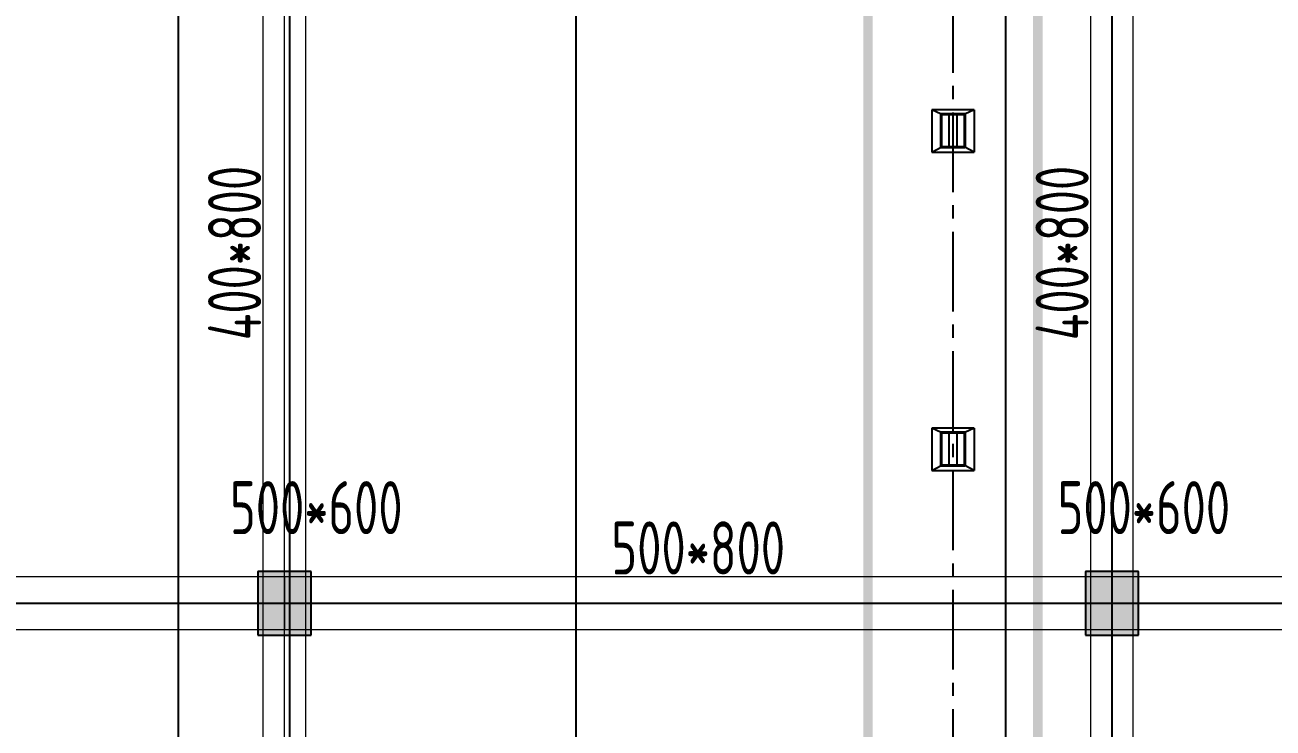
# Model space of a CAD drawing. Extents: x 369444 to 684549, y -549309 to 575337.
# Drawn here: x 504279 to 516042, y 410380 to 417007 of the extents above; entities that cross this region are included whole.
import ezdxf

# ---------------------------------------------------------------- set-up
doc = ezdxf.new("R2010")
doc.units = 0
doc.header["$LTSCALE"] = 1000
doc.header["$MEASUREMENT"] = 0
doc.linetypes.add('CENTER2', pattern=[1.125, 0.75, -0.125, 0.125, -0.125])
for name, color, linetype, lineweight, true_color in [('-1-0-1', 7, 'Continuous', 0, 0xc0c0c0), ('-1-1-2', 7, 'Continuous', 0, 0xc0c0c0), ('-2-0-1', 1, 'Continuous', 0, 0xff0000), ('-2-1-2', 9, 'Continuous', 0, 0x808080), ('11-6-1', 2, 'Continuous', 0, 0xffff00), ('11-6-2', 2, 'Continuous', 0, 0xffff00), ('11-6-5', 2, 'Continuous', 0, 0xffff00), ('12-6-1', 4, 'Continuous', 0, 0x00ffff), ('12-6-2', 4, 'Continuous', 0, 0x00ffff), ('12-6-5', 4, 'Continuous', 0, 0x00ffff)]:
    doc.layers.add(name, color=color, linetype=linetype, lineweight=lineweight, true_color=true_color)
for name, color, linetype in [('A-WALL-HATCH', 8, 'Continuous'), ('COLUMN', 9, 'Continuous'), ('DOTE', 1, 'Continuous'), ('DUCT-排烟中心线', 5, 'CENTER2'), ('DUCT-排烟管', 2, 'Continuous'), ('风管标注', 3, 'Continuous')]:
    doc.layers.add(name, color=color, linetype=linetype)
doc.styles.add('yjkcad', font='yjkeng.shx', dxfattribs={"width": 0.7, "height": 250, "bigfont": 'yjkchn.shx'})

# ---------------------------------------------------------------- blocks, each defined once
blk = doc.blocks.new('N-风管')
at = {"color": 0}
for p, q in [((38489348869.466339, 3905510640, 2600), (38489348780.577454, 3905510680, 2600)), ((38489348780.577454, 3905510680, 2600), (38489348780.577454, 3905510280, 2600)), ((38489349180.577454, 3905510680, 2600), (38489348780.577454, 3905510680, 2600)), ((38489348943.540413, 3905510640, 2600), (38489348943.540413, 3905510328, 2600)), ((38489349017.614487, 3905510640, 2600), (38489349017.614487, 3905510328, 2600)), ((38489349180.577454, 3905510680, 2600), (38489349091.688568, 3905510640, 2600)), ((38489348780.577454, 3905510280, 2600), (38489348869.466339, 3905510328, 2600)), ((38489348780.577454, 3905510280, 2600), (38489349180.577454, 3905510280, 2600)), ((38489349180.577454, 3905510280, 2600), (38489349091.688568, 3905510328, 2600)), ((38489348869.466339, 3905507640, 2600), (38489348780.577454, 3905507680, 2600)), ((38489348780.577454, 3905507680, 2600), (38489348780.577454, 3905507280, 2600)), ((38489349180.577454, 3905507680, 2600), (38489348780.577454, 3905507680, 2600)), ((38489348943.540413, 3905507640, 2600), (38489348943.540413, 3905507328, 2600)), ((38489349017.614487, 3905507640, 2600), (38489349017.614487, 3905507328, 2600)), ((38489349180.577454, 3905507680, 2600), (38489349091.688568, 3905507640, 2600)), ((38489348780.577454, 3905507280, 2600), (38489348869.466339, 3905507328, 2600)), ((38489348780.577454, 3905507280, 2600), (38489349180.577454, 3905507280, 2600)), ((38489349180.577454, 3905507280, 2600), (38489349091.688568, 3905507328, 2600))]:
    blk.add_line(p, q, dxfattribs=at)
at = {"color": 0, "lineweight": 40}
for p, q in [((38489349091.688568, 3905510640, 2600), (38489348869.466339, 3905510640, 2600)), ((38489348869.466339, 3905510328, 2600), (38489348869.466339, 3905510640, 2600)), ((38489349091.688568, 3905510328, 2600), (38489349091.688568, 3905510640, 2600)), ((38489348869.466339, 3905510328, 2600), (38489349091.688568, 3905510328, 2600)), ((38489349091.688568, 3905507640, 2600), (38489348869.466339, 3905507640, 2600)), ((38489348869.466339, 3905507328, 2600), (38489348869.466339, 3905507640, 2600)), ((38489349091.688568, 3905507328, 2600), (38489349091.688568, 3905507640, 2600)), ((38489348869.466339, 3905507328, 2600), (38489349091.688568, 3905507328, 2600))]:
    blk.add_line(p, q, dxfattribs=at)
at = {"color": 0, "linetype": 'Continuous'}
for p, q in [((38489349180.577454, 3905510680, 2600), (38489349180.577454, 3905510280, 2600)), ((38489349180.577454, 3905507680, 2600), (38489349180.577454, 3905507280, 2600))]:
    blk.add_line(p, q, dxfattribs=at)
at = {"layer": 'DUCT-排烟中心线', "color": 0}
blk.add_line((38489348980.577454, 3905514030.5), (38489348980.577454, 3905500645.950385), dxfattribs=at)
at = {"layer": 'DUCT-排烟管', "color": 0, "const_width": 90}
for points in [[(38489348180.577454, 3905514030.5), (38489348180.577454, 3905500645.950385)], [(38489349780.577454, 3905500645.950385), (38489349780.577454, 3905514030.5)]]:
    blk.add_lwpolyline(points, dxfattribs=at)

msp = doc.modelspace()

# ---------------------------------------------------------------- hatches: boundary and pattern name
at = {"layer": 'A-WALL-HATCH'}
for points in [[(506974.7, 411256.6), (506974.7, 411856.6), (506474.7, 411856.6), (506474.7, 411256.6)], [(514774.7, 411256.6), (514774.7, 411856.6), (514274.7, 411856.6), (514274.7, 411256.6)]]:
    msp.add_hatch(color=256, dxfattribs=at).paths.add_polyline_path(points)

# ---------------------------------------------------------------- linework, layer by layer
at = {"layer": '-1-0-1', "color": 0}
for p in [(506724.3, 411557.1, -3600), (514524.3, 411557.1, -3600)]:
    msp.add_point(p, dxfattribs=at)
at = {"layer": '-1-1-2', "color": 0}
for p, q in [((506724.3, 411557.1, -3600), (506724.3, 411557.1)), ((514524.3, 411557.1, -3600), (514524.3, 411557.1))]:
    msp.add_line(p, q, dxfattribs=at)
at = {"layer": '-2-0-1', "color": 0}
for p, q in [((506724.3, 411557.1, -3600), (506724.3, 418157.1, -3600)), ((514524.3, 411557.1, -3600), (514524.3, 418157.1, -3600)), ((498574.3, 411557.1, -3600), (506724.3, 411557.1, -3600)), ((506724.3, 411557.1, -3600), (514524.3, 411557.1, -3600)), ((506724.3, 406757.1, -3600), (506724.3, 411557.1, -3600)), ((514524.3, 406757.1, -3600), (514524.3, 411557.1, -3600)), ((514524.3, 411557.1, -3600), (522324.3, 411557.1, -3600))]:
    msp.add_line(p, q, dxfattribs=at)
at = {"layer": '-2-1-2', "color": 0}
for p, q in [((506724.3, 411557.1), (506724.3, 418157.1)), ((514524.3, 411557.1), (514524.3, 418157.1)), ((498574.3, 411557.1), (506724.3, 411557.1)), ((506724.3, 411557.1), (514524.3, 411557.1)), ((506724.3, 406757.1), (506724.3, 411557.1)), ((514524.3, 406757.1), (514524.3, 411557.1)), ((514524.3, 411557.1), (522324.3, 411557.1))]:
    msp.add_line(p, q, dxfattribs=at)
at = {"layer": '11-6-1', "color": 0}
for p, q in [((506474.3, 411857.1), (506474.3, 411257.1)), ((506974.3, 411857.1), (506474.3, 411857.1)), ((506474.3, 411857.1, -3600), (506474.3, 411257.1, -3600)), ((506974.3, 411857.1, -3600), (506474.3, 411857.1, -3600)), ((506474.3, 411857.1, -3600), (506474.3, 411857.1)), ((506974.3, 411257.1), (506974.3, 411857.1)), ((506974.3, 411257.1, -3600), (506974.3, 411857.1, -3600)), ((506974.3, 411857.1, -3600), (506974.3, 411857.1)), ((514274.3, 411857.1), (514274.3, 411257.1)), ((514774.3, 411857.1), (514274.3, 411857.1)), ((514274.3, 411857.1, -3600), (514274.3, 411257.1, -3600)), ((514774.3, 411857.1, -3600), (514274.3, 411857.1, -3600)), ((514274.3, 411857.1, -3600), (514274.3, 411857.1)), ((514774.3, 411257.1), (514774.3, 411857.1)), ((514774.3, 411257.1, -3600), (514774.3, 411857.1, -3600)), ((514774.3, 411857.1, -3600), (514774.3, 411857.1)), ((506474.3, 411257.1), (506974.3, 411257.1)), ((506474.3, 411257.1, -3600), (506974.3, 411257.1, -3600)), ((506474.3, 411257.1, -3600), (506474.3, 411257.1)), ((506974.3, 411257.1, -3600), (506974.3, 411257.1)), ((514274.3, 411257.1), (514774.3, 411257.1)), ((514274.3, 411257.1, -3600), (514774.3, 411257.1, -3600)), ((514274.3, 411257.1, -3600), (514274.3, 411257.1)), ((514774.3, 411257.1, -3600), (514774.3, 411257.1))]:
    msp.add_line(p, q, dxfattribs=at)
at = {"layer": '11-6-2', "color": 0}
for p, q in [((506724.3, 411557.1, -3600), (506724.3, 411557.1)), ((514524.3, 411557.1, -3600), (514524.3, 411557.1))]:
    msp.add_line(p, q, dxfattribs=at)
at = {"layer": '12-6-1', "color": 0}
for p, q in [((506524.3, 411557.1, -5100), (506524.3, 418157.1, -5100)), ((506524.3, 411557.1, -5900), (506524.3, 418157.1, -5900)), ((506924.3, 411557.1, -5100), (506924.3, 418157.1, -5100)), ((506924.3, 411557.1, -5900), (506924.3, 418157.1, -5900)), ((514324.3, 411557.1, -5100), (514324.3, 418157.1, -5100)), ((514324.3, 411557.1, -5900), (514324.3, 418157.1, -5900)), ((514724.3, 411557.1, -5100), (514724.3, 418157.1, -5100)), ((514724.3, 411557.1, -5900), (514724.3, 418157.1, -5900)), ((498574.3, 411807.1), (506724.3, 411807.1)), ((498574.3, 411807.1, -800), (506724.3, 411807.1, -800)), ((506724.3, 411807.1), (506724.3, 411307.1)), ((506724.3, 411807.1, -800), (506724.3, 411807.1)), ((506724.3, 411307.1, -800), (506724.3, 411807.1, -800)), ((506724.3, 411807.1), (514524.3, 411807.1)), ((506724.3, 411807.1, -800), (514524.3, 411807.1, -800)), ((506724.3, 411807.1), (506724.3, 411307.1)), ((506724.3, 411807.1, -800), (506724.3, 411807.1)), ((506724.3, 411307.1, -800), (506724.3, 411807.1, -800)), ((514524.3, 411807.1), (514524.3, 411307.1)), ((514524.3, 411807.1, -800), (514524.3, 411807.1)), ((514524.3, 411307.1, -800), (514524.3, 411807.1, -800)), ((514524.3, 411807.1), (522324.3, 411807.1)), ((514524.3, 411807.1, -800), (522324.3, 411807.1, -800)), ((514524.3, 411807.1), (514524.3, 411307.1)), ((514524.3, 411807.1, -800), (514524.3, 411807.1)), ((514524.3, 411307.1, -800), (514524.3, 411807.1, -800)), ((506524.3, 411557.1, -5100), (506924.3, 411557.1, -5100)), ((506524.3, 411557.1, -5900), (506524.3, 411557.1, -5100)), ((506924.3, 411557.1, -5900), (506524.3, 411557.1, -5900)), ((506524.3, 411557.1, -5100), (506924.3, 411557.1, -5100)), ((506524.3, 411557.1, -5700), (506524.3, 411557.1, -5100)), ((506924.3, 411557.1, -5700), (506524.3, 411557.1, -5700)), ((506524.3, 406757.1, -5100), (506524.3, 411557.1, -5100)), ((506524.3, 406757.1, -5700), (506524.3, 411557.1, -5700)), ((506924.3, 411557.1, -5100), (506924.3, 411557.1, -5900)), ((506924.3, 411557.1, -5100), (506924.3, 411557.1, -5700)), ((506924.3, 406757.1, -5100), (506924.3, 411557.1, -5100)), ((506924.3, 406757.1, -5700), (506924.3, 411557.1, -5700)), ((514324.3, 411557.1, -5100), (514724.3, 411557.1, -5100)), ((514324.3, 411557.1, -5900), (514324.3, 411557.1, -5100)), ((514724.3, 411557.1, -5900), (514324.3, 411557.1, -5900)), ((514324.3, 411557.1, -5100), (514724.3, 411557.1, -5100)), ((514324.3, 411557.1, -5700), (514324.3, 411557.1, -5100)), ((514724.3, 411557.1, -5700), (514324.3, 411557.1, -5700)), ((514324.3, 406757.1, -5100), (514324.3, 411557.1, -5100)), ((514324.3, 406757.1, -5700), (514324.3, 411557.1, -5700)), ((514724.3, 411557.1, -5100), (514724.3, 411557.1, -5900)), ((514724.3, 411557.1, -5100), (514724.3, 411557.1, -5700)), ((514724.3, 406757.1, -5100), (514724.3, 411557.1, -5100)), ((514724.3, 406757.1, -5700), (514724.3, 411557.1, -5700)), ((498574.3, 411307.1), (506724.3, 411307.1)), ((498574.3, 411307.1, -800), (506724.3, 411307.1, -800)), ((506724.3, 411307.1), (506724.3, 411307.1, -800)), ((506724.3, 411307.1), (514524.3, 411307.1)), ((506724.3, 411307.1, -800), (514524.3, 411307.1, -800)), ((506724.3, 411307.1), (506724.3, 411307.1, -800)), ((514524.3, 411307.1), (514524.3, 411307.1, -800)), ((514524.3, 411307.1), (522324.3, 411307.1)), ((514524.3, 411307.1, -800), (522324.3, 411307.1, -800)), ((514524.3, 411307.1), (514524.3, 411307.1, -800))]:
    msp.add_line(p, q, dxfattribs=at)
at = {"layer": '12-6-2', "color": 0}
for p, q in [((506724.3, 411557.1, -5100), (506724.3, 418157.1, -5100)), ((514524.3, 411557.1, -5100), (514524.3, 418157.1, -5100)), ((498574.3, 411557.1), (506724.3, 411557.1)), ((506724.3, 411557.1), (514524.3, 411557.1)), ((506724.3, 406757.1, -5100), (506724.3, 411557.1, -5100)), ((514524.3, 411557.1), (522324.3, 411557.1)), ((514524.3, 406757.1, -5100), (514524.3, 411557.1, -5100))]:
    msp.add_line(p, q, dxfattribs=at)
at = {"layer": 'COLUMN', "color": 8}
for p, q in [((506974.7, 411856.6), (506474.7, 411856.6)), ((506474.7, 411856.6), (506474.7, 411256.6)), ((506974.7, 411256.6), (506974.7, 411856.6)), ((514774.7, 411856.6), (514274.7, 411856.6)), ((514274.7, 411856.6), (514274.7, 411256.6)), ((514774.7, 411256.6), (514774.7, 411856.6)), ((506474.7, 411256.6), (506974.7, 411256.6)), ((514274.7, 411256.6), (514774.7, 411256.6))]:
    msp.add_line(p, q, dxfattribs=at)
at = {"layer": 'DOTE', "color": 8}
for p, q in [((505724.5, 59364.2), (505724.5, 476704.8)), ((506774.5, 59364.2), (506774.5, 476704.8)), ((509474.5, 261807), (509474.5, 476704.8)), ((513524.5, 59364.2), (513524.5, 476704.8)), ((514524.5, 59364.2), (514524.5, 476704.8))]:
    msp.add_line(p, q, dxfattribs=at)
at = {"layer": 'DOTE', "color": 8, "lineweight": -2}
msp.add_line((377844.4, 411557), (624570.9, 411557), dxfattribs=at)

# ---------------------------------------------------------------- block references
at = {"layer": '风管标注', "color": 8}
msp.add_blockref('N-风管', (-38488835956.2, -3905094473.4), dxfattribs=at)

# ---------------------------------------------------------------- texts
at = {"layer": '11-6-5', "color": 0, "char_height": 500, "attachment_point": 8, "style": 'yjkcad'}
for insert in [(507024.3, 412207.1, -3600), (514824.3, 412207.1, -3600)]:
    msp.add_mtext('500*600', dxfattribs=dict(at, insert=insert))
at = {"layer": '12-6-5', "color": 0, "char_height": 500, "attachment_point": 8, "rotation": 90, "style": 'yjkcad'}
for insert in [(506504.3, 414857.1), (514304.3, 414857.1)]:
    msp.add_mtext('400*800', dxfattribs=dict(at, insert=insert))
at = {"layer": '12-6-5', "color": 0, "insert": (510624.3, 411827.1), "char_height": 500, "attachment_point": 8, "style": 'yjkcad'}
msp.add_mtext('500*800', dxfattribs=at)

doc.saveas('drawing.dxf')
